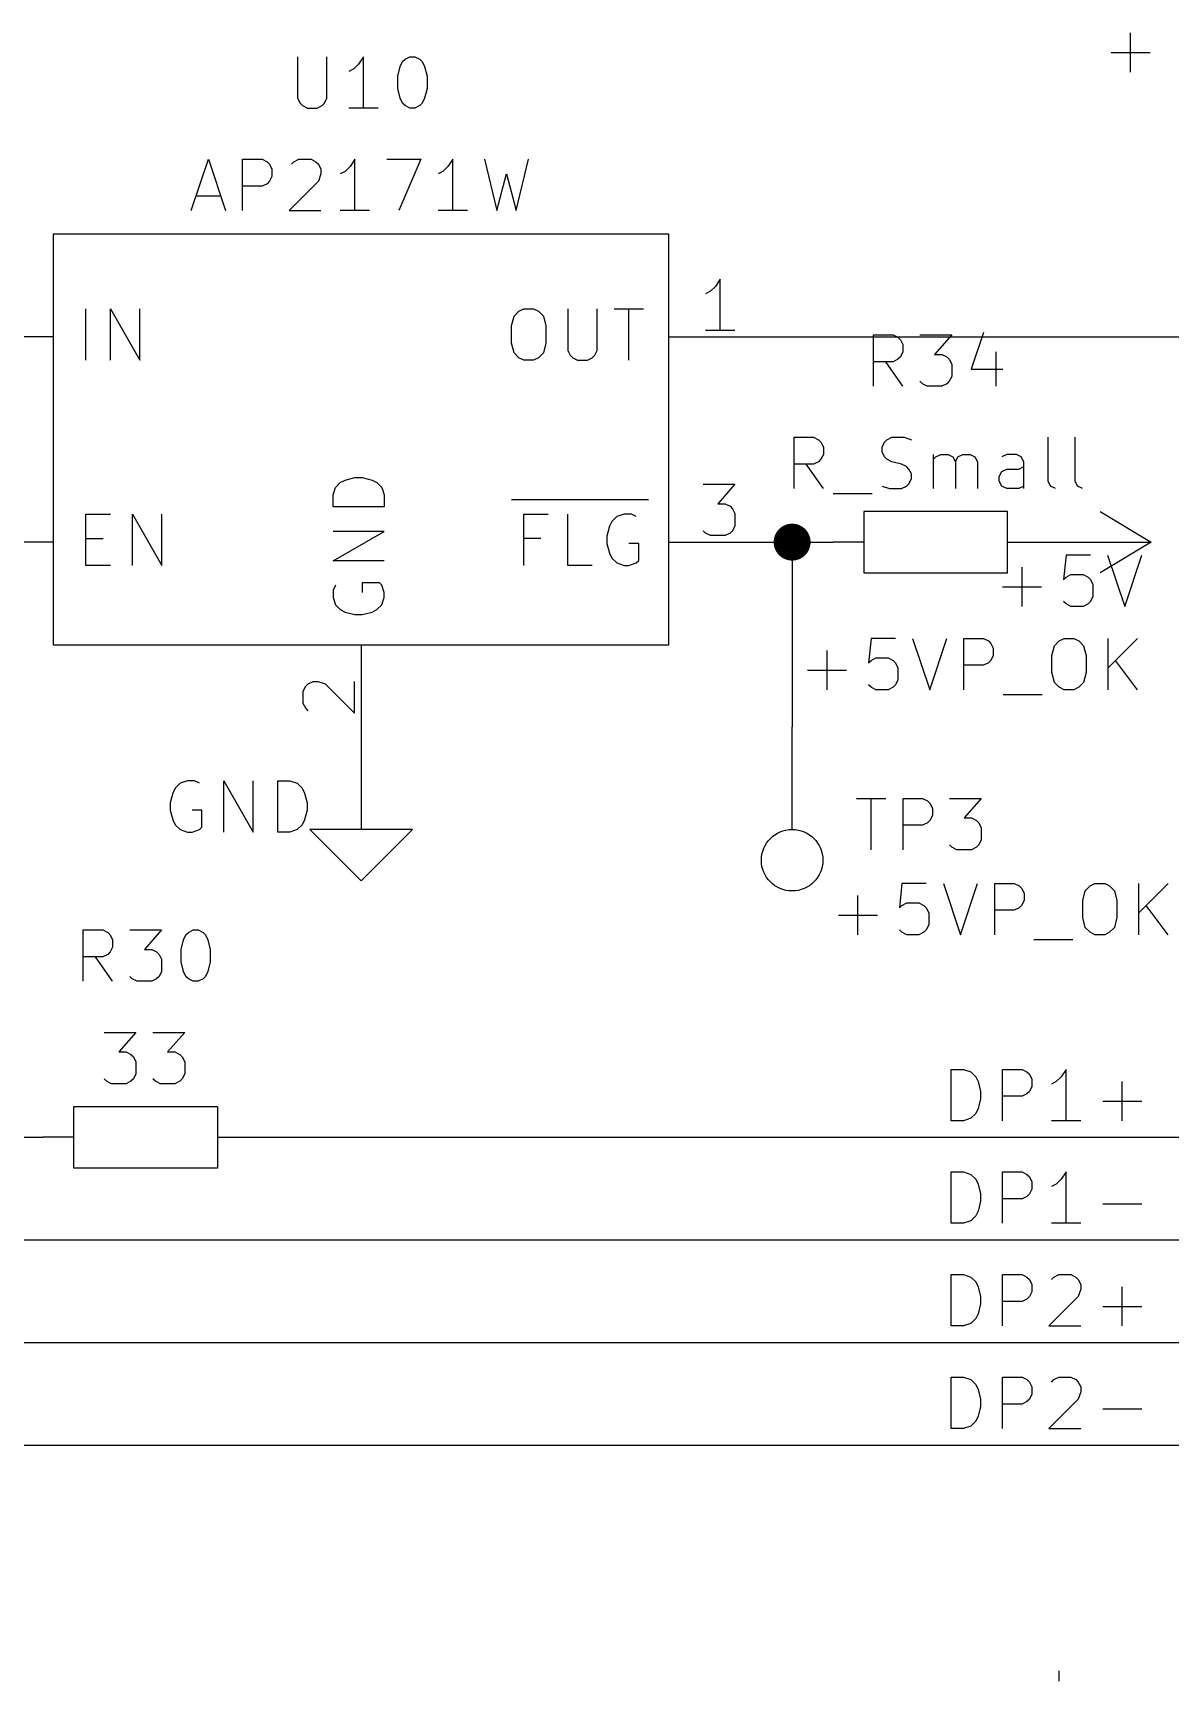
# Model space of a CAD drawing. Extents: x 0.4 to 16.1, y -11.3 to -0.4.
# Drawn here: x 6.14 to 7.248, y -3.46 to -1.854 of the extents above; entities that cross this region are included whole.
import ezdxf

# ---------------------------------------------------------------- set-up
doc = ezdxf.new("R2010")
doc.units = 0
doc.header["$MEASUREMENT"] = 0
for name, color, linetype in [('BLACK', 7, 'CONTINUOUS'), ('CYAN2', 4, 'CONTINUOUS'), ('GREEN2', 3, 'CONTINUOUS'), ('LYELLOW', 51, 'CONTINUOUS'), ('RED2', 1, 'CONTINUOUS')]:
    doc.layers.add(name, color=color, linetype=linetype)

msp = doc.modelspace()

# ---------------------------------------------------------------- linework, layer by layer
at = {"layer": 'BLACK', "linetype": 'CONTINUOUS'}
for p, q in [((6.91407, -2.49387), (6.91407, -2.45577)), ((6.95693, -2.44387), (6.95455, -2.46767)), ((6.98074, -2.44387), (6.95693, -2.44387)), ((6.99741, -2.44387), (7.01407, -2.49387)), ((7.01407, -2.49387), (7.03074, -2.44387)), ((7.04741, -2.49387), (7.04741, -2.44387)), ((7.04741, -2.44387), (7.06646, -2.44387)), ((7.06646, -2.44387), (7.07122, -2.44625)), ((7.07122, -2.44625), (7.0736, -2.44863)), ((7.0736, -2.44863), (7.07598, -2.45339)), ((7.07598, -2.45339), (7.07598, -2.46053)), ((7.13313, -2.46053), (7.1355, -2.45101)), ((7.1355, -2.45101), (7.14027, -2.44625)), ((7.14027, -2.44625), (7.14503, -2.44387)), ((7.14503, -2.44387), (7.15455, -2.44387)), ((7.15455, -2.44387), (7.15931, -2.44625)), ((7.15931, -2.44625), (7.16407, -2.45101)), ((7.16407, -2.45101), (7.16646, -2.46053)), ((7.18789, -2.49387), (7.18789, -2.44387)), ((7.21646, -2.44387), (7.18789, -2.47244)), ((6.95455, -2.46767), (6.95693, -2.4653)), ((6.95693, -2.4653), (6.9617, -2.46291)), ((6.9617, -2.46291), (6.9736, -2.46291)), ((6.9736, -2.46291), (6.97836, -2.4653)), ((6.97836, -2.4653), (6.98074, -2.46767)), ((6.98074, -2.46767), (6.98313, -2.47244)), ((6.98313, -2.47244), (6.98313, -2.48434)), ((7.06646, -2.47006), (7.04741, -2.47006)), ((7.07122, -2.46767), (7.06646, -2.47006)), ((7.0736, -2.4653), (7.07122, -2.46767)), ((7.07598, -2.46053), (7.0736, -2.4653)), ((7.13313, -2.4772), (7.13313, -2.46053)), ((7.16646, -2.46053), (7.16646, -2.4772)), ((7.21646, -2.49387), (7.19503, -2.4653)), ((6.89503, -2.47482), (6.93313, -2.47482)), ((6.95693, -2.49148), (6.95455, -2.4891)), ((6.98074, -2.4891), (6.97836, -2.49148)), ((6.98313, -2.48434), (6.98074, -2.4891)), ((7.1355, -2.48672), (7.13313, -2.4772)), ((7.14027, -2.49148), (7.1355, -2.48672)), ((7.16407, -2.48672), (7.15931, -2.49148)), ((7.16646, -2.4772), (7.16407, -2.48672)), ((6.9617, -2.49387), (6.95693, -2.49148)), ((6.9736, -2.49387), (6.9617, -2.49387)), ((6.97836, -2.49148), (6.9736, -2.49387)), ((7.0855, -2.49863), (7.1236, -2.49863)), ((7.14503, -2.49387), (7.14027, -2.49148)), ((7.15455, -2.49387), (7.14503, -2.49387)), ((7.15931, -2.49148), (7.15455, -2.49387)), ((7.03503, -2.91387), (7.03503, -2.86387)), ((7.03503, -2.86387), (7.04693, -2.86387)), ((7.04693, -2.86387), (7.05407, -2.86625)), ((7.05407, -2.86625), (7.05884, -2.87101)), ((7.05884, -2.87101), (7.06122, -2.87577)), ((7.08503, -2.91387), (7.08503, -2.86387)), ((7.08503, -2.86387), (7.10407, -2.86387)), ((7.10407, -2.86387), (7.10884, -2.86625)), ((7.10884, -2.86625), (7.11122, -2.86863)), ((7.11122, -2.86863), (7.1136, -2.87339)), ((7.1136, -2.87339), (7.1136, -2.88053)), ((7.14217, -2.87101), (7.13741, -2.87577)), ((7.14693, -2.86387), (7.14217, -2.87101)), ((7.14693, -2.91387), (7.14693, -2.86387)), ((7.06122, -2.87577), (7.0636, -2.8853)), ((7.0636, -2.8853), (7.0636, -2.89244)), ((7.10407, -2.89006), (7.08503, -2.89006)), ((7.10884, -2.88767), (7.10407, -2.89006)), ((7.11122, -2.8853), (7.10884, -2.88767)), ((7.1136, -2.88053), (7.11122, -2.8853)), ((7.13741, -2.87577), (7.13265, -2.87815)), ((7.2017, -2.91387), (7.2017, -2.87577)), ((7.05884, -2.90672), (7.05407, -2.91148)), ((7.06122, -2.90196), (7.05884, -2.90672)), ((7.0636, -2.89244), (7.06122, -2.90196)), ((7.18265, -2.89482), (7.22074, -2.89482)), ((7.04693, -2.91387), (7.03503, -2.91387)), ((7.05407, -2.91148), (7.04693, -2.91387)), ((7.16122, -2.91387), (7.13265, -2.91387)), ((7.03503, -3.01387), (7.03503, -2.96387)), ((7.03503, -2.96387), (7.04693, -2.96387)), ((7.04693, -2.96387), (7.05407, -2.96625)), ((7.05407, -2.96625), (7.05884, -2.97101)), ((7.05884, -2.97101), (7.06122, -2.97577)), ((7.08503, -3.01387), (7.08503, -2.96387)), ((7.08503, -2.96387), (7.10407, -2.96387)), ((7.10407, -2.96387), (7.10884, -2.96625)), ((7.10884, -2.96625), (7.11122, -2.96863)), ((7.11122, -2.96863), (7.1136, -2.97339)), ((7.14217, -2.97101), (7.13741, -2.97577)), ((7.14693, -2.96387), (7.14217, -2.97101)), ((7.14693, -3.01387), (7.14693, -2.96387)), ((7.06122, -2.97577), (7.0636, -2.9853)), ((7.0636, -2.9853), (7.0636, -2.99244)), ((7.11122, -2.9853), (7.10884, -2.98767)), ((7.1136, -2.98053), (7.11122, -2.9853)), ((7.1136, -2.97339), (7.1136, -2.98053)), ((7.13741, -2.97577), (7.13265, -2.97815)), ((7.06122, -3.00196), (7.05884, -3.00672)), ((7.0636, -2.99244), (7.06122, -3.00196)), ((7.10407, -2.99006), (7.08503, -2.99006)), ((7.10884, -2.98767), (7.10407, -2.99006)), ((7.18265, -2.99482), (7.22074, -2.99482)), ((7.04693, -3.01387), (7.03503, -3.01387)), ((7.05407, -3.01148), (7.04693, -3.01387)), ((7.05884, -3.00672), (7.05407, -3.01148)), ((7.16122, -3.01387), (7.13265, -3.01387)), ((7.03503, -3.11387), (7.03503, -3.06387)), ((7.03503, -3.06387), (7.04693, -3.06387)), ((7.04693, -3.06387), (7.05407, -3.06625)), ((7.05407, -3.06625), (7.05884, -3.07101)), ((7.08503, -3.11387), (7.08503, -3.06387)), ((7.08503, -3.06387), (7.10407, -3.06387)), ((7.10407, -3.06387), (7.10884, -3.06625)), ((7.10884, -3.06625), (7.11122, -3.06863)), ((7.13265, -3.06863), (7.13503, -3.06625)), ((7.13503, -3.06625), (7.13979, -3.06387)), ((7.13979, -3.06387), (7.1517, -3.06387)), ((7.1517, -3.06387), (7.15646, -3.06625)), ((7.15646, -3.06625), (7.15884, -3.06863)), ((7.05884, -3.07101), (7.06122, -3.07577)), ((7.06122, -3.07577), (7.0636, -3.0853)), ((7.11122, -3.06863), (7.1136, -3.07339)), ((7.1136, -3.08053), (7.11122, -3.0853)), ((7.1136, -3.07339), (7.1136, -3.08053)), ((7.15884, -3.06863), (7.16122, -3.07339)), ((7.16122, -3.07815), (7.15884, -3.0853)), ((7.16122, -3.07339), (7.16122, -3.07815)), ((7.2017, -3.11387), (7.2017, -3.07577)), ((7.0636, -3.09244), (7.06122, -3.10196)), ((7.0636, -3.0853), (7.0636, -3.09244)), ((7.10407, -3.09006), (7.08503, -3.09006)), ((7.10884, -3.08767), (7.10407, -3.09006)), ((7.11122, -3.0853), (7.10884, -3.08767)), ((7.15884, -3.0853), (7.13027, -3.11387)), ((7.18265, -3.09482), (7.22074, -3.09482)), ((7.04693, -3.11387), (7.03503, -3.11387)), ((7.05407, -3.11148), (7.04693, -3.11387)), ((7.05884, -3.10672), (7.05407, -3.11148)), ((7.06122, -3.10196), (7.05884, -3.10672)), ((7.13027, -3.11387), (7.16122, -3.11387)), ((7.03503, -3.21387), (7.03503, -3.16387)), ((7.03503, -3.16387), (7.04693, -3.16387)), ((7.04693, -3.16387), (7.05407, -3.16625)), ((7.08503, -3.21387), (7.08503, -3.16387)), ((7.08503, -3.16387), (7.10407, -3.16387)), ((7.10407, -3.16387), (7.10884, -3.16625)), ((7.13503, -3.16625), (7.13979, -3.16387)), ((7.13979, -3.16387), (7.1517, -3.16387)), ((7.1517, -3.16387), (7.15646, -3.16625)), ((7.05407, -3.16625), (7.05884, -3.17101)), ((7.05884, -3.17101), (7.06122, -3.17577)), ((7.06122, -3.17577), (7.0636, -3.1853)), ((7.10884, -3.16625), (7.11122, -3.16863)), ((7.11122, -3.16863), (7.1136, -3.17339)), ((7.1136, -3.17339), (7.1136, -3.18053)), ((7.13265, -3.16863), (7.13503, -3.16625)), ((7.15646, -3.16625), (7.15884, -3.16863)), ((7.15884, -3.16863), (7.16122, -3.17339)), ((7.16122, -3.17815), (7.15884, -3.1853)), ((7.16122, -3.17339), (7.16122, -3.17815)), ((7.0636, -3.19244), (7.06122, -3.20196)), ((7.0636, -3.1853), (7.0636, -3.19244)), ((7.10407, -3.19006), (7.08503, -3.19006)), ((7.10884, -3.18767), (7.10407, -3.19006)), ((7.11122, -3.1853), (7.10884, -3.18767)), ((7.1136, -3.18053), (7.11122, -3.1853)), ((7.15884, -3.1853), (7.13027, -3.21387)), ((7.18265, -3.19482), (7.22074, -3.19482)), ((7.05407, -3.21148), (7.04693, -3.21387)), ((7.05884, -3.20672), (7.05407, -3.21148)), ((7.06122, -3.20196), (7.05884, -3.20672)), ((7.04693, -3.21387), (7.03503, -3.21387)), ((7.13027, -3.21387), (7.16122, -3.21387))]:
    msp.add_line(p, q, dxfattribs=at)
at = {"layer": 'CYAN2', "linetype": 'CONTINUOUS'}
for p, q in [((7.20976, -1.89183), (7.20976, -1.85374)), ((6.39809, -1.87695), (6.39809, -1.91743)), ((6.42667, -1.91743), (6.42667, -1.87695)), ((6.46238, -1.87695), (6.45762, -1.88409)), ((6.46238, -1.92695), (6.46238, -1.87695)), ((6.50285, -1.87933), (6.50762, -1.87695)), ((6.50762, -1.87695), (6.51238, -1.87695)), ((6.51238, -1.87695), (6.51714, -1.87933)), ((7.19071, -1.87279), (7.22881, -1.87279)), ((6.45285, -1.88886), (6.44809, -1.89124)), ((6.45762, -1.88409), (6.45285, -1.88886)), ((6.49571, -1.896), (6.49809, -1.88648)), ((6.49809, -1.88648), (6.50047, -1.88171)), ((6.50047, -1.88171), (6.50285, -1.87933)), ((6.51714, -1.87933), (6.51952, -1.88171)), ((6.51952, -1.88171), (6.5219, -1.88648)), ((6.5219, -1.88648), (6.52428, -1.896)), ((6.49571, -1.90791), (6.49571, -1.896)), ((6.49809, -1.91743), (6.49571, -1.90791)), ((6.52428, -1.90791), (6.5219, -1.91743)), ((6.52428, -1.896), (6.52428, -1.90791)), ((6.39809, -1.91743), (6.40047, -1.92219)), ((6.40047, -1.92219), (6.40285, -1.92457)), ((6.40285, -1.92457), (6.40762, -1.92695)), ((6.40762, -1.92695), (6.41714, -1.92695)), ((6.41714, -1.92695), (6.4219, -1.92457)), ((6.4219, -1.92457), (6.42428, -1.92219)), ((6.42428, -1.92219), (6.42667, -1.91743)), ((6.47667, -1.92695), (6.44809, -1.92695)), ((6.50047, -1.92219), (6.49809, -1.91743)), ((6.50285, -1.92457), (6.50047, -1.92219)), ((6.50762, -1.92695), (6.50285, -1.92457)), ((6.51238, -1.92695), (6.50762, -1.92695)), ((6.51714, -1.92457), (6.51238, -1.92695)), ((6.51952, -1.92219), (6.51714, -1.92457)), ((6.5219, -1.91743), (6.51952, -1.92219)), ((6.29452, -2.02683), (6.31119, -1.97683)), ((6.31119, -1.97683), (6.32785, -2.02683)), ((6.34452, -2.02683), (6.34452, -1.97683)), ((6.34452, -1.97683), (6.36357, -1.97683)), ((6.36357, -1.97683), (6.36833, -1.97921)), ((6.36833, -1.97921), (6.37071, -1.98159)), ((6.37071, -1.98159), (6.37309, -1.98635)), ((6.37309, -1.98635), (6.37309, -1.9935)), ((6.39214, -1.98159), (6.39452, -1.97921)), ((6.39452, -1.97921), (6.39928, -1.97683)), ((6.39928, -1.97683), (6.41119, -1.97683)), ((6.41119, -1.97683), (6.41595, -1.97921)), ((6.41595, -1.97921), (6.41833, -1.98159)), ((6.41833, -1.98159), (6.42071, -1.98635)), ((6.42071, -1.99111), (6.41833, -1.99826)), ((6.42071, -1.98635), (6.42071, -1.99111)), ((6.44452, -1.98874), (6.43976, -1.99111)), ((6.44928, -1.98397), (6.44452, -1.98874)), ((6.45405, -1.97683), (6.44928, -1.98397)), ((6.45405, -2.02683), (6.45405, -1.97683)), ((6.485, -1.97683), (6.51833, -1.97683)), ((6.51833, -1.97683), (6.4969, -2.02683)), ((6.53976, -1.98874), (6.535, -1.99111)), ((6.54452, -1.98397), (6.53976, -1.98874)), ((6.54928, -1.97683), (6.54452, -1.98397)), ((6.54928, -2.02683), (6.54928, -1.97683)), ((6.58024, -1.97683), (6.59214, -2.02683)), ((6.59214, -2.02683), (6.60167, -1.99111)), ((6.60167, -1.99111), (6.61119, -2.02683)), ((6.61119, -2.02683), (6.62309, -1.97683)), ((6.36357, -2.00302), (6.34452, -2.00302)), ((6.36833, -2.00064), (6.36357, -2.00302)), ((6.37071, -1.99826), (6.36833, -2.00064)), ((6.37309, -1.9935), (6.37071, -1.99826)), ((6.41833, -1.99826), (6.38976, -2.02683)), ((6.29928, -2.01254), (6.32309, -2.01254)), ((6.38976, -2.02683), (6.42071, -2.02683)), ((6.46833, -2.02683), (6.43976, -2.02683)), ((6.56357, -2.02683), (6.535, -2.02683)), ((6.1919, -2.17262), (6.1919, -2.12262)), ((6.21571, -2.17262), (6.21571, -2.12262)), ((6.21571, -2.12262), (6.24428, -2.17262)), ((6.24428, -2.17262), (6.24428, -2.12262)), ((6.60667, -2.13928), (6.60905, -2.12976)), ((6.60905, -2.12976), (6.61381, -2.125)), ((6.61381, -2.125), (6.61857, -2.12262)), ((6.61857, -2.12262), (6.62809, -2.12262)), ((6.62809, -2.12262), (6.63285, -2.125)), ((6.63285, -2.125), (6.63762, -2.12976)), ((6.63762, -2.12976), (6.64, -2.13928)), ((6.66143, -2.12262), (6.66143, -2.16309)), ((6.69, -2.16309), (6.69, -2.12262)), ((6.70667, -2.12262), (6.73524, -2.12262)), ((6.72095, -2.17262), (6.72095, -2.12262)), ((6.60667, -2.15595), (6.60667, -2.13928)), ((6.64, -2.13928), (6.64, -2.15595)), ((6.95928, -2.19796), (6.95928, -2.14796)), ((6.95928, -2.14796), (6.97833, -2.14796)), ((6.97833, -2.14796), (6.98309, -2.15034)), ((6.98309, -2.15034), (6.98547, -2.15272)), ((7.00452, -2.14796), (7.03547, -2.14796)), ((7.03547, -2.14796), (7.01881, -2.167)), ((7.06643, -2.14557), (7.05452, -2.18129)), ((6.60905, -2.16547), (6.60667, -2.15595)), ((6.61381, -2.17024), (6.60905, -2.16547)), ((6.63762, -2.16547), (6.63285, -2.17024)), ((6.64, -2.15595), (6.63762, -2.16547)), ((6.66143, -2.16309), (6.66381, -2.16785)), ((6.66381, -2.16785), (6.66619, -2.17024)), ((6.68524, -2.17024), (6.68762, -2.16785)), ((6.68762, -2.16785), (6.69, -2.16309)), ((6.98547, -2.15272), (6.98785, -2.15748)), ((6.98785, -2.16462), (6.98547, -2.16939)), ((6.98785, -2.15748), (6.98785, -2.16462)), ((7.01881, -2.167), (7.02595, -2.167)), ((7.02595, -2.167), (7.03071, -2.16939)), ((7.07833, -2.16462), (7.07833, -2.19796)), ((6.61857, -2.17262), (6.61381, -2.17024)), ((6.62809, -2.17262), (6.61857, -2.17262)), ((6.63285, -2.17024), (6.62809, -2.17262)), ((6.66619, -2.17024), (6.67095, -2.17262)), ((6.67095, -2.17262), (6.68047, -2.17262)), ((6.68047, -2.17262), (6.68524, -2.17024)), ((6.97833, -2.17415), (6.95928, -2.17415)), ((6.98785, -2.19796), (6.97119, -2.17415)), ((6.98309, -2.17176), (6.97833, -2.17415)), ((6.98547, -2.16939), (6.98309, -2.17176)), ((7.03071, -2.16939), (7.03309, -2.17176)), ((7.03309, -2.17176), (7.03547, -2.17653)), ((7.03547, -2.17653), (7.03547, -2.18843)), ((7.05452, -2.18129), (7.08547, -2.18129)), ((7.0069, -2.19557), (7.00452, -2.19319)), ((7.01167, -2.19796), (7.0069, -2.19557)), ((7.02595, -2.19796), (7.01167, -2.19796)), ((7.03071, -2.19557), (7.02595, -2.19796)), ((7.03309, -2.19319), (7.03071, -2.19557)), ((7.03547, -2.18843), (7.03309, -2.19319)), ((6.8819, -2.29783), (6.8819, -2.24783)), ((6.8819, -2.24783), (6.90095, -2.24783)), ((6.90095, -2.24783), (6.90571, -2.25022)), ((6.97238, -2.25022), (6.97714, -2.24783)), ((6.97714, -2.24783), (6.98905, -2.24783)), ((6.98905, -2.24783), (6.99619, -2.25022)), ((7.12952, -2.29069), (7.12952, -2.24783)), ((7.15571, -2.29069), (7.15571, -2.24783)), ((6.90571, -2.25022), (6.90809, -2.25259)), ((6.90809, -2.25259), (6.91047, -2.25736)), ((6.91047, -2.2645), (6.90809, -2.26926)), ((6.91047, -2.25736), (6.91047, -2.2645)), ((6.96762, -2.25736), (6.97, -2.25259)), ((6.96762, -2.26212), (6.96762, -2.25736)), ((6.97, -2.26688), (6.96762, -2.26212)), ((6.97, -2.25259), (6.97238, -2.25022)), ((7.01762, -2.29783), (7.01762, -2.2645)), ((7.02, -2.26688), (7.02476, -2.2645)), ((7.02476, -2.2645), (7.0319, -2.2645)), ((7.0319, -2.2645), (7.03667, -2.26688)), ((7.04143, -2.26688), (7.04619, -2.2645)), ((7.04619, -2.2645), (7.05333, -2.2645)), ((7.05333, -2.2645), (7.05809, -2.26688)), ((7.08905, -2.2645), (7.08428, -2.26688)), ((7.09857, -2.2645), (7.08905, -2.2645)), ((7.10333, -2.26688), (7.09857, -2.2645)), ((6.90095, -2.27402), (6.8819, -2.27402)), ((6.91047, -2.29783), (6.89381, -2.27402)), ((6.90571, -2.27164), (6.90095, -2.27402)), ((6.90809, -2.26926), (6.90571, -2.27164)), ((6.97238, -2.26926), (6.97, -2.26688)), ((6.97714, -2.27164), (6.97238, -2.26926)), ((6.98667, -2.27402), (6.97714, -2.27164)), ((6.99143, -2.27641), (6.98667, -2.27402)), ((6.99381, -2.27879), (6.99143, -2.27641)), ((6.99619, -2.28355), (6.99381, -2.27879)), ((7.01762, -2.26926), (7.02, -2.26688)), ((7.03667, -2.26688), (7.03905, -2.27164)), ((7.03905, -2.27164), (7.04143, -2.26688)), ((7.03905, -2.27164), (7.03905, -2.29783)), ((7.05809, -2.26688), (7.06047, -2.27164)), ((7.06047, -2.27164), (7.06047, -2.29783)), ((7.08428, -2.28117), (7.08905, -2.27879)), ((7.08905, -2.27879), (7.10095, -2.27879)), ((7.10095, -2.27879), (7.10571, -2.27641)), ((7.10571, -2.27164), (7.10333, -2.26688)), ((7.10571, -2.29783), (7.10571, -2.27164)), ((6.43262, -2.30381), (6.435, -2.29667)), ((6.435, -2.29667), (6.43976, -2.2919)), ((6.43976, -2.2919), (6.44452, -2.28952)), ((6.44452, -2.28952), (6.45405, -2.28714)), ((6.45405, -2.28714), (6.46119, -2.28714)), ((6.46119, -2.28714), (6.47071, -2.28952)), ((6.47071, -2.28952), (6.47547, -2.2919)), ((6.47547, -2.2919), (6.48024, -2.29667)), ((6.48024, -2.29667), (6.48262, -2.30381)), ((6.96762, -2.29545), (6.97476, -2.29783)), ((6.98667, -2.29783), (6.99143, -2.29545)), ((6.99143, -2.29545), (6.99381, -2.29307)), ((6.99381, -2.29307), (6.99619, -2.28831)), ((6.99619, -2.28831), (6.99619, -2.28355)), ((7.0819, -2.28593), (7.08428, -2.28117)), ((7.0819, -2.29069), (7.0819, -2.28593)), ((7.08428, -2.29545), (7.0819, -2.29069)), ((7.08905, -2.29783), (7.08428, -2.29545)), ((7.10571, -2.29545), (7.10095, -2.29783)), ((7.1319, -2.29545), (7.12952, -2.29069)), ((7.13667, -2.29783), (7.1319, -2.29545)), ((7.15809, -2.29545), (7.15571, -2.29069)), ((7.16285, -2.29783), (7.15809, -2.29545)), ((6.43262, -2.31571), (6.43262, -2.30381)), ((6.48262, -2.30381), (6.48262, -2.31571)), ((6.60667, -2.3085), (6.64952, -2.3085)), ((6.64952, -2.3085), (6.69, -2.3085)), ((6.69, -2.3085), (6.74, -2.3085)), ((6.92, -2.30259), (6.95809, -2.30259)), ((6.97476, -2.29783), (6.98667, -2.29783)), ((7.10095, -2.29783), (7.08905, -2.29783)), ((6.1919, -2.37262), (6.1919, -2.32262)), ((6.1919, -2.32262), (6.21571, -2.32262)), ((6.23714, -2.37262), (6.23714, -2.32262)), ((6.23714, -2.32262), (6.26571, -2.37262)), ((6.26571, -2.37262), (6.26571, -2.32262)), ((6.48262, -2.31571), (6.43262, -2.31571)), ((6.61857, -2.37262), (6.61857, -2.32262)), ((6.61857, -2.32262), (6.64238, -2.32262)), ((6.66143, -2.37262), (6.66143, -2.32262)), ((6.70905, -2.325), (6.70428, -2.32976)), ((6.71619, -2.32262), (6.70905, -2.325)), ((6.72333, -2.32262), (6.71619, -2.32262)), ((6.72809, -2.325), (6.72333, -2.32262)), ((6.43262, -2.36809), (6.48262, -2.33952)), ((6.48262, -2.33952), (6.43262, -2.33952)), ((6.7019, -2.33452), (6.69952, -2.34405)), ((6.69952, -2.34405), (6.69952, -2.35119)), ((6.70428, -2.32976), (6.7019, -2.33452)), ((6.1919, -2.34643), (6.20857, -2.34643)), ((6.63524, -2.34643), (6.61857, -2.34643)), ((6.69952, -2.35119), (6.7019, -2.36071)), ((6.7019, -2.36071), (6.70428, -2.36547)), ((6.73047, -2.35119), (6.72095, -2.35119)), ((6.73047, -2.36785), (6.73047, -2.35119)), ((6.21571, -2.37262), (6.1919, -2.37262)), ((6.48262, -2.36809), (6.43262, -2.36809)), ((6.68524, -2.37262), (6.66143, -2.37262)), ((6.70428, -2.36547), (6.70905, -2.37024)), ((6.70905, -2.37024), (6.71619, -2.37262)), ((6.71619, -2.37262), (6.72095, -2.37262)), ((6.72095, -2.37262), (6.72809, -2.37024)), ((6.72809, -2.37024), (6.73047, -2.36785)), ((7.10407, -2.41261), (7.10407, -2.37452)), ((7.14693, -2.36261), (7.14455, -2.38642)), ((7.17074, -2.36261), (7.14693, -2.36261)), ((7.18741, -2.36261), (7.20407, -2.41261)), ((7.20407, -2.41261), (7.22074, -2.36261)), ((6.435, -2.3919), (6.43262, -2.39667)), ((6.47785, -2.38952), (6.46119, -2.38952)), ((6.46119, -2.38952), (6.46119, -2.39905)), ((6.48024, -2.3919), (6.47785, -2.38952)), ((6.48262, -2.39905), (6.48024, -2.3919)), ((7.14455, -2.38642), (7.14693, -2.38404)), ((7.14693, -2.38404), (7.15169, -2.38166)), ((7.15169, -2.38166), (7.1636, -2.38166)), ((7.1636, -2.38166), (7.16836, -2.38404)), ((7.16836, -2.38404), (7.17074, -2.38642)), ((7.17074, -2.38642), (7.17312, -2.39119)), ((7.17312, -2.39119), (7.17312, -2.40309)), ((6.43262, -2.39667), (6.43262, -2.40381)), ((6.43262, -2.40381), (6.435, -2.41095)), ((6.48024, -2.41095), (6.48262, -2.40381)), ((6.48262, -2.40381), (6.48262, -2.39905)), ((7.08503, -2.39357), (7.12312, -2.39357)), ((7.14693, -2.41023), (7.14455, -2.40785)), ((7.17074, -2.40785), (7.16836, -2.41023)), ((7.17312, -2.40309), (7.17074, -2.40785)), ((6.435, -2.41095), (6.43976, -2.41571)), ((6.43976, -2.41571), (6.44452, -2.41809)), ((6.44452, -2.41809), (6.45405, -2.42047)), ((6.45405, -2.42047), (6.46119, -2.42047)), ((6.46119, -2.42047), (6.47071, -2.41809)), ((6.47071, -2.41809), (6.47547, -2.41571)), ((6.47547, -2.41571), (6.48024, -2.41095)), ((7.15169, -2.41261), (7.14693, -2.41023)), ((7.1636, -2.41261), (7.15169, -2.41261)), ((7.16836, -2.41023), (7.1636, -2.41261)), ((6.28354, -2.585), (6.27878, -2.58976)), ((6.29068, -2.58261), (6.28354, -2.585)), ((6.29782, -2.58261), (6.29068, -2.58261)), ((6.30258, -2.585), (6.29782, -2.58261)), ((6.32639, -2.63261), (6.32639, -2.58261)), ((6.32639, -2.58261), (6.35496, -2.63261)), ((6.35496, -2.63261), (6.35496, -2.58261)), ((6.37878, -2.63261), (6.37878, -2.58261)), ((6.37878, -2.58261), (6.39068, -2.58261)), ((6.39068, -2.58261), (6.39782, -2.585)), ((6.39782, -2.585), (6.40258, -2.58976)), ((6.27639, -2.59452), (6.27401, -2.60404)), ((6.27878, -2.58976), (6.27639, -2.59452)), ((6.40258, -2.58976), (6.40496, -2.59452)), ((6.40496, -2.59452), (6.40735, -2.60404)), ((6.94288, -2.59976), (6.97145, -2.59976)), ((6.95717, -2.64976), (6.95717, -2.59976)), ((6.98812, -2.64976), (6.98812, -2.59976)), ((6.98812, -2.59976), (7.00717, -2.59976)), ((7.00717, -2.59976), (7.01193, -2.60214)), ((7.01193, -2.60214), (7.01431, -2.60452)), ((7.03336, -2.59976), (7.06431, -2.59976)), ((7.06431, -2.59976), (7.04765, -2.6188)), ((6.27401, -2.60404), (6.27401, -2.61119)), ((6.27401, -2.61119), (6.27639, -2.62071)), ((6.30496, -2.61119), (6.29544, -2.61119)), ((6.30496, -2.62785), (6.30496, -2.61119)), ((6.40735, -2.61119), (6.40496, -2.62071)), ((6.40735, -2.60404), (6.40735, -2.61119)), ((7.01431, -2.60452), (7.01669, -2.60928)), ((7.01669, -2.61642), (7.01431, -2.62119)), ((7.01669, -2.60928), (7.01669, -2.61642)), ((6.27639, -2.62071), (6.27878, -2.62547)), ((6.27878, -2.62547), (6.28354, -2.63023)), ((6.28354, -2.63023), (6.29068, -2.63261)), ((6.29068, -2.63261), (6.29544, -2.63261)), ((6.29544, -2.63261), (6.30258, -2.63023)), ((6.30258, -2.63023), (6.30496, -2.62785)), ((6.39068, -2.63261), (6.37878, -2.63261)), ((6.39782, -2.63023), (6.39068, -2.63261)), ((6.40258, -2.62547), (6.39782, -2.63023)), ((6.40496, -2.62071), (6.40258, -2.62547)), ((7.00717, -2.62594), (6.98812, -2.62594)), ((7.01193, -2.62356), (7.00717, -2.62594)), ((7.01431, -2.62119), (7.01193, -2.62356)), ((7.04765, -2.6188), (7.05479, -2.6188)), ((7.05479, -2.6188), (7.05955, -2.62119)), ((7.05955, -2.62119), (7.06193, -2.62356)), ((7.06193, -2.62356), (7.06431, -2.62833)), ((7.06431, -2.62833), (7.06431, -2.64023)), ((7.03574, -2.64737), (7.03336, -2.64499)), ((7.0405, -2.64976), (7.03574, -2.64737)), ((7.05479, -2.64976), (7.0405, -2.64976)), ((7.05955, -2.64737), (7.05479, -2.64976)), ((7.06193, -2.64499), (7.05955, -2.64737)), ((7.06431, -2.64023), (7.06193, -2.64499)), ((6.94408, -2.73262), (6.94408, -2.69452)), ((6.98693, -2.68262), (6.98456, -2.70643)), ((7.01074, -2.68262), (6.98693, -2.68262)), ((7.02741, -2.68262), (7.04408, -2.73262)), ((7.04408, -2.73262), (7.06074, -2.68262)), ((7.07741, -2.73262), (7.07741, -2.68262)), ((7.07741, -2.68262), (7.09646, -2.68262)), ((7.09646, -2.68262), (7.10122, -2.685)), ((7.10122, -2.685), (7.1036, -2.68738)), ((7.1036, -2.68738), (7.10598, -2.69214)), ((7.10598, -2.69214), (7.10598, -2.69928)), ((7.16313, -2.69928), (7.1655, -2.68976)), ((7.1655, -2.68976), (7.17027, -2.685)), ((7.17027, -2.685), (7.17503, -2.68262)), ((7.17503, -2.68262), (7.18456, -2.68262)), ((7.18456, -2.68262), (7.18931, -2.685)), ((7.18931, -2.685), (7.19408, -2.68976)), ((7.19408, -2.68976), (7.19646, -2.69928)), ((7.21789, -2.73262), (7.21789, -2.68262)), ((7.24646, -2.68262), (7.21789, -2.71119)), ((6.92503, -2.71357), (6.96313, -2.71357)), ((6.98456, -2.70643), (6.98693, -2.70405)), ((6.98693, -2.70405), (6.9917, -2.70167)), ((6.9917, -2.70167), (7.0036, -2.70167)), ((7.0036, -2.70167), (7.00836, -2.70405)), ((7.00836, -2.70405), (7.01074, -2.70643)), ((7.01074, -2.70643), (7.01313, -2.71119)), ((7.01313, -2.71119), (7.01313, -2.72309)), ((7.09646, -2.70881), (7.07741, -2.70881)), ((7.10122, -2.70643), (7.09646, -2.70881)), ((7.1036, -2.70405), (7.10122, -2.70643)), ((7.10598, -2.69928), (7.1036, -2.70405)), ((7.16313, -2.71595), (7.16313, -2.69928)), ((7.19646, -2.69928), (7.19646, -2.71595)), ((7.24646, -2.73262), (7.22503, -2.70405)), ((6.18928, -2.77796), (6.18928, -2.72796)), ((6.18928, -2.72796), (6.20833, -2.72796)), ((6.20833, -2.72796), (6.21309, -2.73034)), ((6.21309, -2.73034), (6.21547, -2.73272)), ((6.23452, -2.72796), (6.26547, -2.72796)), ((6.26547, -2.72796), (6.24881, -2.747)), ((6.28928, -2.73272), (6.29167, -2.73034)), ((6.29167, -2.73034), (6.29643, -2.72796)), ((6.29643, -2.72796), (6.30119, -2.72796)), ((6.30119, -2.72796), (6.30595, -2.73034)), ((6.30595, -2.73034), (6.30833, -2.73272)), ((6.98693, -2.73024), (6.98456, -2.72785)), ((6.9917, -2.73262), (6.98693, -2.73024)), ((7.00836, -2.73024), (7.0036, -2.73262)), ((7.01074, -2.72785), (7.00836, -2.73024)), ((7.01313, -2.72309), (7.01074, -2.72785)), ((7.1655, -2.72547), (7.16313, -2.71595)), ((7.17027, -2.73024), (7.1655, -2.72547)), ((7.17503, -2.73262), (7.17027, -2.73024)), ((7.18931, -2.73024), (7.18456, -2.73262)), ((7.19408, -2.72547), (7.18931, -2.73024)), ((7.19646, -2.71595), (7.19408, -2.72547)), ((6.21547, -2.73272), (6.21785, -2.73748)), ((6.21785, -2.74462), (6.21547, -2.74939)), ((6.21785, -2.73748), (6.21785, -2.74462)), ((6.28452, -2.747), (6.2869, -2.73748)), ((6.2869, -2.73748), (6.28928, -2.73272)), ((6.30833, -2.73272), (6.31071, -2.73748)), ((6.31071, -2.73748), (6.31309, -2.747)), ((7.0036, -2.73262), (6.9917, -2.73262)), ((7.1155, -2.73738), (7.1536, -2.73738)), ((7.18456, -2.73262), (7.17503, -2.73262)), ((6.20833, -2.75415), (6.18928, -2.75415)), ((6.21785, -2.77796), (6.20119, -2.75415)), ((6.21309, -2.75176), (6.20833, -2.75415)), ((6.21547, -2.74939), (6.21309, -2.75176)), ((6.24881, -2.747), (6.25595, -2.747)), ((6.25595, -2.747), (6.26071, -2.74939)), ((6.26071, -2.74939), (6.26309, -2.75176)), ((6.26309, -2.75176), (6.26547, -2.75653)), ((6.26547, -2.75653), (6.26547, -2.76843)), ((6.28452, -2.75891), (6.28452, -2.747)), ((6.2869, -2.76843), (6.28452, -2.75891)), ((6.31309, -2.75891), (6.31071, -2.76843)), ((6.31309, -2.747), (6.31309, -2.75891)), ((6.2369, -2.77557), (6.23452, -2.77319)), ((6.24167, -2.77796), (6.2369, -2.77557)), ((6.25595, -2.77796), (6.24167, -2.77796)), ((6.26071, -2.77557), (6.25595, -2.77796)), ((6.26309, -2.77319), (6.26071, -2.77557)), ((6.26547, -2.76843), (6.26309, -2.77319)), ((6.28928, -2.77319), (6.2869, -2.76843)), ((6.29167, -2.77557), (6.28928, -2.77319)), ((6.29643, -2.77796), (6.29167, -2.77557)), ((6.30119, -2.77796), (6.29643, -2.77796)), ((6.30595, -2.77557), (6.30119, -2.77796)), ((6.30833, -2.77319), (6.30595, -2.77557)), ((6.31071, -2.76843), (6.30833, -2.77319)), ((6.20952, -2.82783), (6.24047, -2.82783)), ((6.24047, -2.82783), (6.22381, -2.84688)), ((6.25714, -2.82783), (6.28809, -2.82783)), ((6.28809, -2.82783), (6.27143, -2.84688)), ((6.22381, -2.84688), (6.23095, -2.84688)), ((6.23095, -2.84688), (6.23571, -2.84926)), ((6.23571, -2.84926), (6.23809, -2.85164)), ((6.23809, -2.85164), (6.24047, -2.85641)), ((6.24047, -2.85641), (6.24047, -2.86831)), ((6.27143, -2.84688), (6.27857, -2.84688)), ((6.27857, -2.84688), (6.28333, -2.84926)), ((6.28333, -2.84926), (6.28571, -2.85164)), ((6.28571, -2.85164), (6.28809, -2.85641)), ((6.28809, -2.85641), (6.28809, -2.86831)), ((6.2119, -2.87545), (6.20952, -2.87307)), ((6.23809, -2.87307), (6.23571, -2.87545)), ((6.24047, -2.86831), (6.23809, -2.87307)), ((6.25952, -2.87545), (6.25714, -2.87307)), ((6.28571, -2.87307), (6.28333, -2.87545)), ((6.28809, -2.86831), (6.28571, -2.87307)), ((6.21667, -2.87783), (6.2119, -2.87545)), ((6.23095, -2.87783), (6.21667, -2.87783)), ((6.23571, -2.87545), (6.23095, -2.87783)), ((6.26428, -2.87783), (6.25952, -2.87545)), ((6.27857, -2.87783), (6.26428, -2.87783)), ((6.28333, -2.87545), (6.27857, -2.87783))]:
    msp.add_line(p, q, dxfattribs=at)
at = {"layer": 'GREEN2', "linetype": 'CONTINUOUS'}
for p, q in [((6.86, -2.15), (7.28, -2.15)), ((6.86, -2.35), (6.88, -2.35)), ((6.88, -2.35), (6.92, -2.35)), ((6.88, -2.35), (6.88, -2.53)), ((7.12, -2.35), (7.13, -2.35)), ((6.46, -2.55), (6.46, -2.58)), ((5.48, -2.93), (6.15, -2.93)), ((6.35, -2.93), (7.37, -2.93)), ((6.08, -3.03), (7.37, -3.03)), ((5.82, -3.13), (7.37, -3.13)), ((5.55, -3.23), (7.37, -3.23)), ((7.14, -3.45), (7.14, -3.46))]:
    msp.add_line(p, q, dxfattribs=at)
at = {"layer": 'GREEN2', "const_width": 0.018}
msp.add_lwpolyline([(6.871, -2.35, 1), (6.889, -2.35, 1)], format="xyb", close=True, dxfattribs=at)
at = {"layer": 'LYELLOW', "linetype": 'CONTINUOUS'}
for p, q in [((6.16, -2.05), (6.16, -2.45)), ((6.76, -2.05), (6.16, -2.05)), ((6.76, -2.45), (6.76, -2.05)), ((6.16, -2.45), (6.76, -2.45))]:
    msp.add_line(p, q, dxfattribs=at)
at = {"layer": 'RED2', "linetype": 'CONTINUOUS'}
for p, q in [((6.16, -2.05), (6.16, -2.45)), ((6.76, -2.05), (6.16, -2.05)), ((6.16, -2.05), (6.16, -2.45)), ((6.76, -2.05), (6.16, -2.05)), ((6.76, -2.45), (6.76, -2.05)), ((6.76, -2.45), (6.76, -2.05)), ((6.80524, -2.10076), (6.80047, -2.10552)), ((6.81, -2.09362), (6.80524, -2.10076)), ((6.81, -2.14362), (6.81, -2.09362)), ((6.80047, -2.10552), (6.79571, -2.1079)), ((6.16, -2.15), (6.06, -2.15)), ((6.76, -2.15), (6.86, -2.15)), ((6.82428, -2.14362), (6.79571, -2.14362)), ((6.79333, -2.29362), (6.82428, -2.29362)), ((6.82428, -2.29362), (6.80762, -2.31267)), ((6.80762, -2.31267), (6.81476, -2.31267)), ((6.81476, -2.31267), (6.81952, -2.31505)), ((6.81952, -2.31505), (6.8219, -2.31743)), ((6.8219, -2.31743), (6.82428, -2.32219)), ((6.82428, -2.32219), (6.82428, -2.33409)), ((7.09, -2.32), (6.95, -2.32)), ((6.95, -2.32), (6.95, -2.38)), ((7.09, -2.38), (7.09, -2.32)), ((7.18, -2.32), (7.23, -2.35)), ((6.79571, -2.34124), (6.79333, -2.33885)), ((6.80047, -2.34362), (6.79571, -2.34124)), ((6.81476, -2.34362), (6.80047, -2.34362)), ((6.81952, -2.34124), (6.81476, -2.34362)), ((6.8219, -2.33885), (6.81952, -2.34124)), ((6.82428, -2.33409), (6.8219, -2.33885)), ((6.16, -2.35), (6.06, -2.35)), ((6.76, -2.35), (6.86, -2.35)), ((6.95, -2.35), (6.92, -2.35)), ((7.09, -2.35), (7.12, -2.35)), ((7.13, -2.35), (7.23, -2.35)), ((7.23, -2.35), (7.18, -2.38)), ((6.95, -2.38), (7.09, -2.38)), ((6.16, -2.45), (6.76, -2.45)), ((6.16, -2.45), (6.76, -2.45)), ((6.46, -2.45), (6.46, -2.55)), ((6.406, -2.49047), (6.40838, -2.48809)), ((6.40838, -2.48809), (6.41314, -2.48571)), ((6.41314, -2.48571), (6.4179, -2.48571)), ((6.4179, -2.48571), (6.42505, -2.48809)), ((6.42505, -2.48809), (6.45362, -2.51667)), ((6.45362, -2.51667), (6.45362, -2.48571)), ((6.40362, -2.49524), (6.406, -2.49047)), ((6.40362, -2.50714), (6.40362, -2.49524)), ((6.406, -2.5119), (6.40362, -2.50714)), ((6.40838, -2.51428), (6.406, -2.5119)), ((6.88, -2.63), (6.88, -2.53)), ((6.46, -2.58), (6.46, -2.63)), ((6.46, -2.63), (6.41, -2.63)), ((6.41, -2.63), (6.46, -2.68)), ((6.46, -2.68), (6.51, -2.63)), ((6.51, -2.63), (6.46, -2.63)), ((6.18, -2.96), (6.18, -2.9)), ((6.18, -2.9), (6.32, -2.9)), ((6.32, -2.9), (6.32, -2.96)), ((6.18, -2.93), (6.15, -2.93)), ((6.32, -2.93), (6.35, -2.93)), ((6.32, -2.96), (6.18, -2.96))]:
    msp.add_line(p, q, dxfattribs=at)
at = {"layer": 'RED2'}
msp.add_circle((6.88, -2.66), 0.03, dxfattribs=at)

doc.saveas('drawing.dxf')
